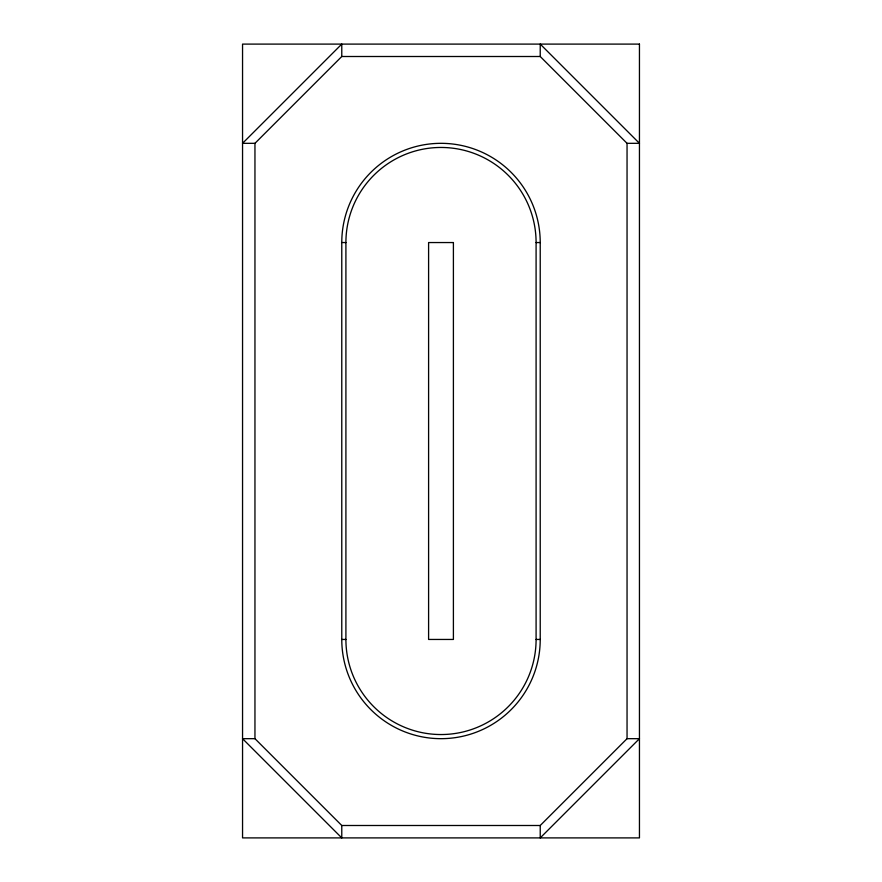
<?xml version="1.0" encoding="UTF-8"?>
<svg xmlns="http://www.w3.org/2000/svg" width="882" height="882" viewBox="0 0 882 882"><rect width="100%" height="100%" fill="white"/><g stroke="black" fill="none" stroke-linecap="round" stroke-linejoin="round"><path stroke-width="1.32" d="M254.953 143.325L341.775 56.503L540.225 56.503L627.047 143.325L627.047 738.675L540.225 825.497L341.775 825.497L254.953 738.675L254.953 143.325L242.55 143.325L341.775 44.1L341.775 56.503M627.047 143.325L639.45 143.325L540.225 44.1L540.225 56.503M341.775 242.55A99.225 99.225 0 0 1 441 143.325A99.225 99.225 0 0 1 540.225 242.55L540.225 639.45A99.225 99.225 0 0 1 441 738.675A99.225 99.225 0 0 1 341.775 639.45L341.775 242.55L345.909 242.55A95.091 95.091 0 0 1 441 147.459A95.091 95.091 0 0 1 536.091 242.55L536.091 639.45A95.091 95.091 0 0 1 441 734.541A95.091 95.091 0 0 1 345.909 639.45L345.909 242.55M536.091 242.55L540.225 242.55M341.775 639.45L345.909 639.45M536.091 639.45L540.225 639.45M254.953 738.675L242.55 738.675L341.775 837.9L341.775 825.497M627.047 738.675L639.45 738.675L540.225 837.9L540.225 825.497M639.45 44.1L242.55 44.1L242.55 837.9L639.45 837.9L639.45 44.1M453.403 242.55L428.597 242.55L428.597 639.45L453.403 639.45L453.403 242.55"/></g></svg>
